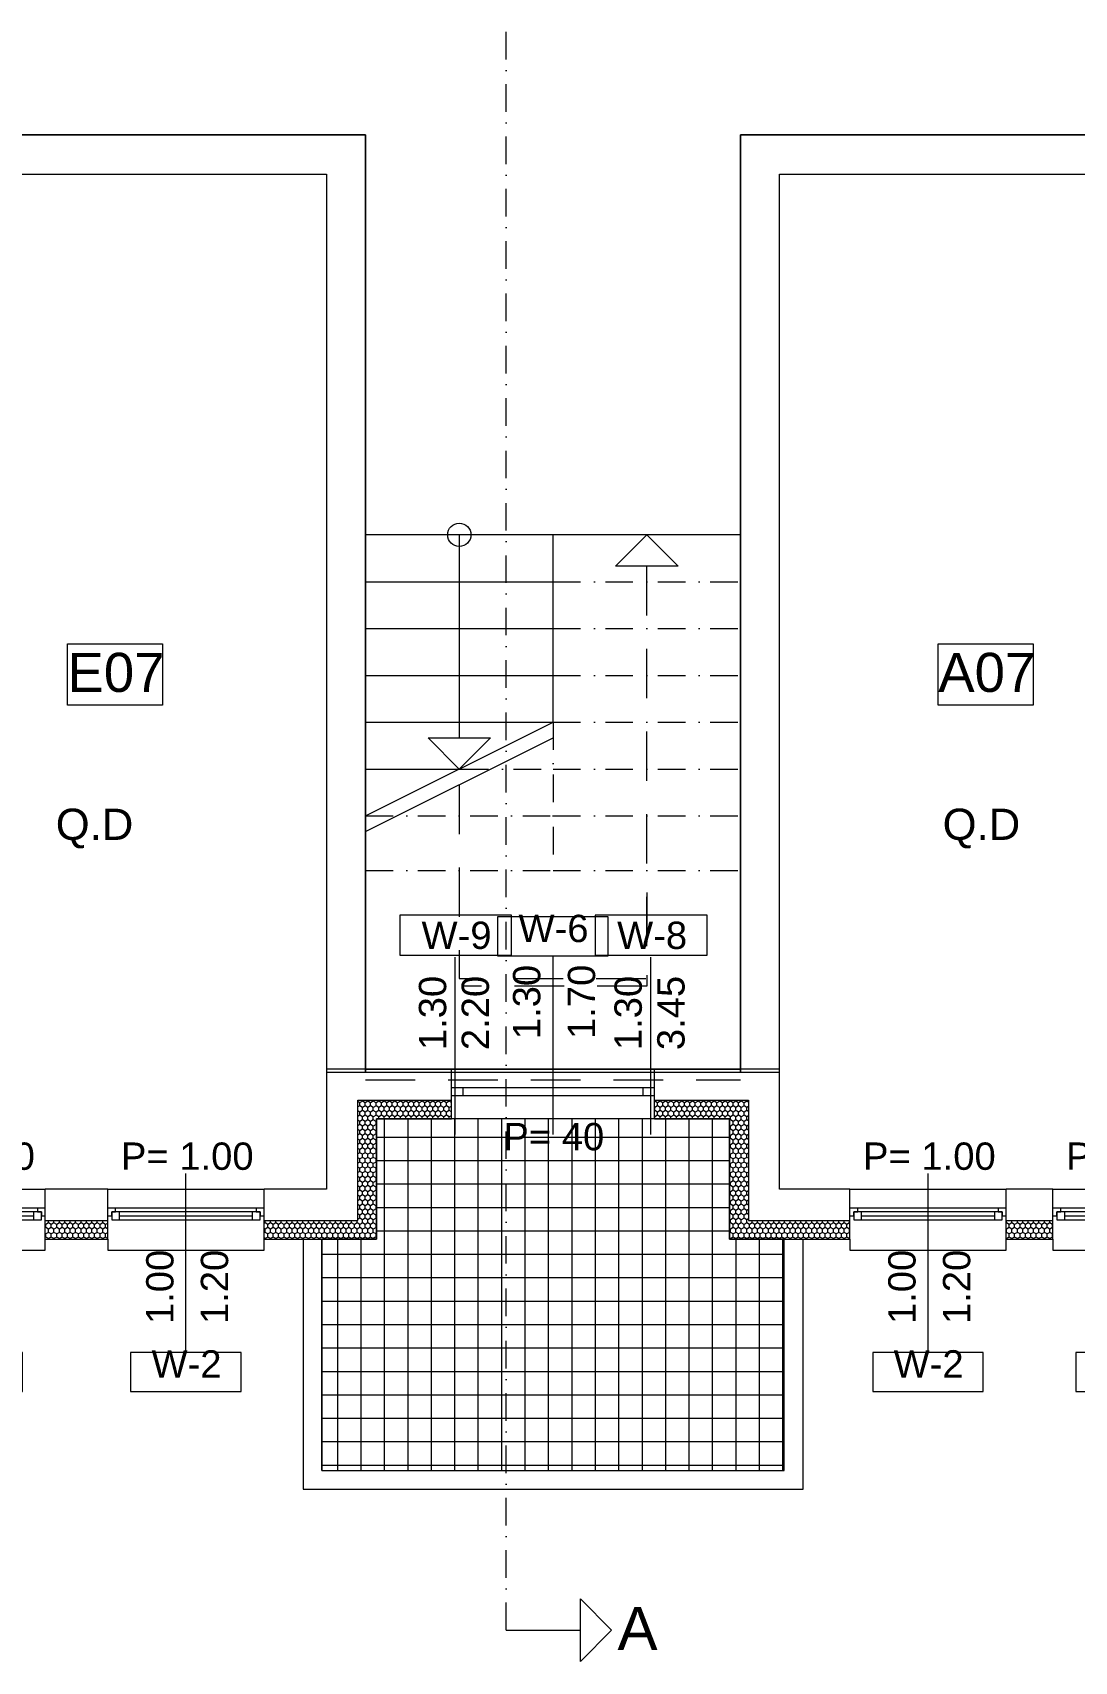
# Model space of a CAD drawing. Header units: feet. Extents: x 2566339 to 2627130, y -124111 to -81443.
# Drawn here: x 2584851 to 2591519, y -111632 to -101204 of the extents above; entities that cross this region are included whole.
import ezdxf
from ezdxf.enums import TextEntityAlignment as Align

# ---------------------------------------------------------------- set-up
doc = ezdxf.new("R2010")
doc.units = ezdxf.units.FT
doc.header["$MEASUREMENT"] = 0
doc.linetypes.add('Dot & Dashed', pattern=[335.138881, 176.388884, -88.194442, 0, -70.555556])
doc.linetypes.add('Long Dashed', pattern=[529.166651, 317.499995, -211.666656])
for name, color, linetype, lineweight in [('ARCHICAD Door Markers_Pen_No__60', 230, 'Continuous', 5), ('ARCHICAD Doors_Pen_No__60', 230, 'Continuous', 5), ('ARCHICAD Window Markers_Pen_No__20', 1, 'Continuous', 5), ('ARCHICAD Windows_Pen_No__20', 1, 'Continuous', 5), ('Dimensioning - General_Pen_No__20', 1, 'Continuous', 5), ('Dimensioning - General_Pen_No__41', 7, 'Continuous', 5), ('Exterior walls_Pen_No__1', 7, 'Continuous', 5), ('Exterior walls_Pen_No__20', 1, 'Continuous', 5), ('Shell - Roof_Pen_No__1', 7, 'Continuous', 5), ('Shell - Roof_Pen_No__20', 1, 'Continuous', 5), ('Shell - Roof_Pen_No__21', 7, 'Continuous', 5), ('Structural - Bearing_Pen_No__1', 7, 'Continuous', 5), ('Text blocks_Pen_No__2', 8, 'Continuous', 5), ('Text blocks_Pen_No__20', 1, 'Continuous', 5)]:
    doc.layers.add(name, color=color, linetype=linetype, lineweight=lineweight)
doc.layers.add('Exterior walls', color=7, linetype='Continuous')
doc.layers.add('Shell - Roof', color=7, linetype='Continuous')
for name, color, linetype, lineweight, true_color in [('Exterior walls_Pen_No__14', 7, 'Continuous', 5, 0xbd8b17), ('Exterior walls_Pen_No__81', 7, 'Continuous', 5, 0x6a6a6a), ('Structural - Bearing_Pen_No__102', 7, 'Continuous', 5, 0xcccccc)]:
    doc.layers.add(name, color=color, linetype=linetype, lineweight=lineweight, true_color=true_color)
doc.styles.add('GENERATED_STYLE_1', font='arial.ttf')
pattern_1 = [(90, (2247653.822, -76424.967), (-34.641016, 0), [20, -40]), (90, (2247636.502, -76394.967), (-34.641016, 0), [20, -40]), (150, (2247653.822, -76404.967), (17.320508, 30), [20, -40]), (150, (2247619.18, -76404.967), (17.320508, 30), [20, -40]), (210, (2247653.822, -76424.967), (-17.320508, 30), [20, -40]), (210, (2247619.18, -76424.967), (-17.320508, 30), [20, -40])]

# ---------------------------------------------------------------- blocks, each defined once
blk = doc.blocks.new('Window 22')
at = {"layer": 'ARCHICAD Windows_Pen_No__20', "color": 1, "linetype": 'Continuous', "lineweight": 5}
for p, q in [((-650, 120), (650, 120)), ((-650, 0), (-650, 120)), ((650, 0), (650, 120)), ((-650, 0), (-575, 0)), ((-650, -50), (-650, 0)), ((-650, -50), (-650, 0)), ((-575, 0), (-575, -50)), ((-575, 0), (575, 0)), ((575, -50), (575, 0)), ((575, 0), (650, 0)), ((650, -50), (650, 0)), ((650, -50), (650, 0)), ((-575, -50), (-650, -50)), ((-650, -80), (-650, -50)), ((-650, -200), (-650, -80)), ((575, -50), (-575, -50)), ((650, -50), (575, -50)), ((650, -80), (650, -50)), ((650, -200), (650, -80)), ((-650, -200), (650, -200))]:
    blk.add_line(p, q, dxfattribs=at)
blk = doc.blocks.new('W Marker 22')
at = {"layer": 'ARCHICAD Window Markers_Pen_No__20', "color": 1, "linetype": 'Continuous', "lineweight": 5}
for p, q in [((354, 975), (-354, 975)), ((-354, 975), (-354, 725)), ((354, 725), (354, 975)), ((-354, 725), (354, 725)), ((0, 725), (0, -420))]:
    blk.add_line(p, q, dxfattribs=at)
at = {"layer": 'ARCHICAD Window Markers_Pen_No__20', "color": 1, "lineweight": 5, "style": 'GENERATED_STYLE_1'}
for tag, p in [('AC_MarkerText_2', (-28, 191)), ('headDistCm', (323, 192))]:
    blk.add_attdef(tag, text='', height=175, rotation=90, dxfattribs=at).set_placement(p, align=Align.BOTTOM_LEFT)
for tag, p in [('AC_MarkerText_1', (-220, 760)), ('AC_MarkerText_4', (-317, -573))]:
    blk.add_attdef(tag, text='', height=175, dxfattribs=at).set_placement(p, align=Align.BOTTOM_LEFT)
blk = doc.blocks.new('Wall_1', base_point=(2587052, -108109))
at = {"layer": 'Exterior walls_Pen_No__14', "linetype": 'Continuous', "lineweight": 5, "true_color": 0xbd8b17}
h = blk.add_hatch(dxfattribs=at)
h.set_pattern_fill('STYROFOAM_SM_INSULATION', color=42, style=0, pattern_type=2)
h.set_pattern_definition(pattern_1)
h.paths.add_polyline_path([(2587531, -107989), (2586932, -107989), (2587052, -108109), (2587531, -108109)])
h = blk.add_hatch(dxfattribs=at)
h.set_pattern_fill('STYROFOAM_SM_INSULATION', color=42, style=0, pattern_type=2)
h.set_pattern_definition(pattern_1)
h.paths.add_polyline_path([(2589432, -107989), (2588831, -107989), (2588831, -108109), (2589312, -108109)])
at = {"layer": 'Exterior walls_Pen_No__1', "color": 7, "linetype": 'Continuous', "lineweight": 5}
for p, q in [((2587531, -107909), (2587531, -107789)), ((2588831, -107909), (2588831, -107789)), ((2587531, -107959), (2587531, -107909)), ((2588831, -107959), (2588831, -107909)), ((2586932, -107989), (2587531, -107989)), ((2587531, -107989), (2587531, -107959)), ((2587531, -108109), (2587531, -107989)), ((2588831, -107989), (2588831, -107959)), ((2588831, -107989), (2589432, -107989)), ((2588831, -108109), (2588831, -107989))]:
    blk.add_line(p, q, dxfattribs=at)
at = {"layer": 'Exterior walls_Pen_No__1', "color": 7, "linetype": 'Continuous', "lineweight": 5, "flags": 128}
for points in [[(2587531, -107789), (2586732, -107789)], [(2589632, -107789), (2588831, -107789)], [(2587052, -108109), (2587531, -108109)], [(2588831, -108109), (2589312, -108109)]]:
    blk.add_lwpolyline(points, dxfattribs=at)
at = {"layer": 'ARCHICAD Window Markers_Pen_No__20', "color": 1, "lineweight": 5}
blk.add_blockref('W Marker 22', (2588181, -107789), dxfattribs=at).add_auto_attribs({'headDistCm': '1.70', 'AC_MarkerText_1': 'W-6', 'AC_MarkerText_2': '1.30', 'AC_MarkerText_4': 'P= 40'})
at = {"layer": 'ARCHICAD Windows_Pen_No__20', "color": 1, "linetype": 'Continuous', "lineweight": 5, "xscale": -1, "zscale": 1000}
blk.add_blockref('Window 22', (2588181, -107909), dxfattribs=at)
blk = doc.blocks.new('Window 22_5')
at = {"layer": 'ARCHICAD Windows_Pen_No__20', "color": 1, "linetype": 'Continuous', "lineweight": 5}
for p, q in [((-500, 150), (-500, 220)), ((-500, 220), (500, 220)), ((500, 220), (500, 150)), ((-500, 150), (-500, 30)), ((500, 150), (500, 30)), ((-500, 30), (-500, 0)), ((-500, 0), (-475, 0)), ((-500, 0), (-500, -50)), ((-500, 0), (-500, -50)), ((-475, 25), (-425, 25)), ((-475, -25), (-475, 25)), ((-475, 0), (-475, -25)), ((-425, 25), (425, 25)), ((-425, 25), (-425, -25)), ((-425, 25), (425, 25)), ((-425, 0), (425, 0)), ((425, -25), (425, 25)), ((425, 25), (475, 25)), ((475, 25), (475, -25)), ((475, -25), (475, 0)), ((475, 0), (500, 0)), ((500, 30), (500, 0)), ((500, 0), (500, -50)), ((500, 0), (500, -50)), ((-450, -50), (-500, -50)), ((-500, -50), (-500, -170)), ((-475, -25), (-450, -25)), ((-425, -25), (-475, -25)), ((-450, -25), (-450, -50)), ((450, -50), (-450, -50)), ((425, -25), (-425, -25)), ((475, -25), (425, -25)), ((450, -50), (450, -25)), ((450, -25), (475, -25)), ((500, -50), (450, -50)), ((500, -50), (500, -170)), ((-500, -170), (500, -170))]:
    blk.add_line(p, q, dxfattribs=at)
blk = doc.blocks.new('W Marker 22_2')
at = {"layer": 'ARCHICAD Window Markers_Pen_No__20', "color": 1, "linetype": 'Continuous', "lineweight": 5}
for p, q in [((0, -1045), (0, 100)), ((-354, -1045), (-354, -1295)), ((354, -1045), (-354, -1045)), ((354, -1295), (354, -1045)), ((-354, -1295), (354, -1295))]:
    blk.add_line(p, q, dxfattribs=at)
at = {"layer": 'ARCHICAD Window Markers_Pen_No__20', "color": 1, "lineweight": 5, "style": 'GENERATED_STYLE_1'}
for tag, rotation, p in [('AC_MarkerText_4', 180, (417, 367)), ('whDistCm', 270, (-323, -397)), ('AC_MarkerText_2', 270, (27, -597)), ('AC_MarkerText_1', 180, (220, -962))]:
    blk.add_attdef(tag, text='', height=175, rotation=rotation, dxfattribs=at).set_placement(p, align=Align.BOTTOM_LEFT)
blk = doc.blocks.new('Wall_14', base_point=(2583212, -108879))
at = {"layer": 'Exterior walls_Pen_No__14', "linetype": 'Continuous', "lineweight": 5, "true_color": 0xbd8b17}
h = blk.add_hatch(dxfattribs=at)
h.set_pattern_fill('STYROFOAM_SM_INSULATION', color=42, style=0, pattern_type=2)
h.set_pattern_definition(pattern_1)
h.paths.add_polyline_path([(2583332, -108759), (2583212, -108879), (2583932, -108879), (2583932, -108759)])
h = blk.add_hatch(dxfattribs=at)
h.set_pattern_fill('STYROFOAM_SM_INSULATION', color=42, style=0, pattern_type=2)
h.set_pattern_definition(pattern_1)
h.paths.add_polyline_path([(2584932, -108759), (2584932, -108879), (2585332, -108879), (2585332, -108759)])
h = blk.add_hatch(dxfattribs=at)
h.set_pattern_fill('STYROFOAM_SM_INSULATION', color=42, style=0, pattern_type=2)
h.set_pattern_definition(pattern_1)
h.paths.add_polyline_path([(2586332, -108759), (2586332, -108879), (2587052, -108879), (2586932, -108759)])
at = {"layer": 'Exterior walls_Pen_No__1', "color": 7, "linetype": 'Continuous', "lineweight": 5}
for p, q in [((2583932, -108679), (2583932, -108559)), ((2584932, -108679), (2584932, -108559)), ((2585332, -108679), (2585332, -108559)), ((2586332, -108679), (2586332, -108559)), ((2583332, -108759), (2583932, -108759)), ((2583932, -108729), (2583932, -108679)), ((2583932, -108759), (2583932, -108729)), ((2583932, -108879), (2583932, -108759)), ((2584932, -108729), (2584932, -108679)), ((2584932, -108759), (2584932, -108729)), ((2584932, -108759), (2585332, -108759)), ((2584932, -108879), (2584932, -108759)), ((2585332, -108729), (2585332, -108679)), ((2585332, -108759), (2585332, -108729)), ((2585332, -108879), (2585332, -108759)), ((2586332, -108729), (2586332, -108679)), ((2586332, -108759), (2586332, -108729)), ((2586332, -108759), (2586932, -108759)), ((2586332, -108879), (2586332, -108759))]:
    blk.add_line(p, q, dxfattribs=at)
at = {"layer": 'Exterior walls_Pen_No__1', "color": 7, "linetype": 'Continuous', "lineweight": 5, "flags": 128}
for points in [[(2583932, -108559), (2583532, -108559)], [(2585332, -108559), (2584932, -108559)], [(2586732, -108559), (2586332, -108559)], [(2583212, -108879), (2583932, -108879)], [(2584932, -108879), (2585332, -108879)], [(2586332, -108879), (2587052, -108879)]]:
    blk.add_lwpolyline(points, dxfattribs=at)
at = {"layer": 'ARCHICAD Window Markers_Pen_No__20', "color": 1, "linetype": 'Continuous', "lineweight": 5}
ref = blk.add_blockref('W Marker 22_2', (2584432, -108559), dxfattribs=at)
ref.add_attrib('A', '1.00', dxfattribs={"color": 1, "lineweight": 5, "height": 175, "rotation": 90, "style": 'GENERATED_STYLE_1'}).set_placement((2584405, -109422), align=Align.BOTTOM_LEFT)
ref.add_attrib('whDistCm', '1.20', dxfattribs={"color": 1, "lineweight": 5, "height": 175, "rotation": 90, "style": 'GENERATED_STYLE_1'}).set_placement((2584755, -109422), align=Align.BOTTOM_LEFT)
ref.add_attrib('AC_MarkerText_1', 'W-2', dxfattribs={"color": 1, "lineweight": 5, "height": 175, "style": 'GENERATED_STYLE_1'}).set_placement((2584212, -109817), align=Align.BOTTOM_LEFT)
ref.add_attrib('AC_MarkerText_4', 'P= 1.00', dxfattribs={"color": 1, "lineweight": 5, "height": 175, "style": 'GENERATED_STYLE_1'}).set_placement((2584016, -108487), align=Align.BOTTOM_LEFT)
ref = blk.add_blockref('W Marker 22_2', (2585832, -108559), dxfattribs=at)
ref.add_attrib('A', '1.00', dxfattribs={"color": 1, "lineweight": 5, "height": 175, "rotation": 90, "style": 'GENERATED_STYLE_1'}).set_placement((2585805, -109422), align=Align.BOTTOM_LEFT)
ref.add_attrib('whDistCm', '1.20', dxfattribs={"color": 1, "lineweight": 5, "height": 175, "rotation": 90, "style": 'GENERATED_STYLE_1'}).set_placement((2586155, -109422), align=Align.BOTTOM_LEFT)
ref.add_attrib('AC_MarkerText_1', 'W-2', dxfattribs={"color": 1, "lineweight": 5, "height": 175, "style": 'GENERATED_STYLE_1'}).set_placement((2585612, -109817), align=Align.BOTTOM_LEFT)
ref.add_attrib('AC_MarkerText_4', 'P= 1.00', dxfattribs={"color": 1, "lineweight": 5, "height": 175, "style": 'GENERATED_STYLE_1'}).set_placement((2585416, -108487), align=Align.BOTTOM_LEFT)
at = {"layer": 'ARCHICAD Windows_Pen_No__20', "color": 1, "linetype": 'Continuous', "lineweight": 5, "xscale": -1, "zscale": 1000, "rotation": 180}
for p in [(2584432, -108729), (2585832, -108729)]:
    blk.add_blockref('Window 22_5', p, dxfattribs=at)
blk = doc.blocks.new('Wall_15', base_point=(2587052, -108879))
at = {"layer": 'Exterior walls_Pen_No__14', "linetype": 'Continuous', "lineweight": 5, "true_color": 0xbd8b17}
h = blk.add_hatch(dxfattribs=at)
h.set_pattern_fill('STYROFOAM_SM_INSULATION', color=42, style=0, pattern_type=2)
h.set_pattern_definition(pattern_1)
h.paths.add_polyline_path([(2587052, -108879), (2587052, -108109), (2586932, -107989), (2586932, -108759)])
at = {"layer": 'Exterior walls_Pen_No__1', "color": 7, "linetype": 'Continuous', "lineweight": 5}
blk.add_line((2586932, -108759), (2586932, -107989), dxfattribs=at)
at = {"layer": 'Exterior walls_Pen_No__1', "color": 7, "linetype": 'Continuous', "lineweight": 5, "flags": 128}
for points in [[(2586732, -107789), (2586732, -108559)], [(2587052, -108879), (2587052, -108109)]]:
    blk.add_lwpolyline(points, dxfattribs=at)
blk = doc.blocks.new('Wall_16', base_point=(2589312, -108109))
at = {"layer": 'Exterior walls_Pen_No__14', "linetype": 'Continuous', "lineweight": 5, "true_color": 0xbd8b17}
h = blk.add_hatch(dxfattribs=at)
h.set_pattern_fill('STYROFOAM_SM_INSULATION', color=42, style=0, pattern_type=2)
h.set_pattern_definition(pattern_1)
h.paths.add_polyline_path([(2589312, -108109), (2589312, -108879), (2589432, -108759), (2589432, -107989)])
at = {"layer": 'Exterior walls_Pen_No__1', "color": 7, "linetype": 'Continuous', "lineweight": 5}
blk.add_line((2589432, -107989), (2589432, -108759), dxfattribs=at)
at = {"layer": 'Exterior walls_Pen_No__1', "color": 7, "linetype": 'Continuous', "lineweight": 5, "flags": 128}
for points in [[(2589632, -108559), (2589632, -107789)], [(2589312, -108109), (2589312, -108879)]]:
    blk.add_lwpolyline(points, dxfattribs=at)
blk = doc.blocks.new('Wall_17', base_point=(2589312, -108879))
at = {"layer": 'Exterior walls_Pen_No__14', "linetype": 'Continuous', "lineweight": 5, "true_color": 0xbd8b17}
h = blk.add_hatch(dxfattribs=at)
h.set_pattern_fill('STYROFOAM_SM_INSULATION', color=42, style=0, pattern_type=2)
h.set_pattern_definition(pattern_1)
h.paths.add_polyline_path([(2589432, -108759), (2589312, -108879), (2590082, -108879), (2590082, -108759)])
h = blk.add_hatch(dxfattribs=at)
h.set_pattern_fill('STYROFOAM_SM_INSULATION', color=42, style=0, pattern_type=2)
h.set_pattern_definition(pattern_1)
h.paths.add_polyline_path([(2591082, -108759), (2591082, -108879), (2591382, -108879), (2591382, -108759)])
h = blk.add_hatch(dxfattribs=at)
h.set_pattern_fill('STYROFOAM_SM_INSULATION', color=42, style=0, pattern_type=2)
h.set_pattern_definition(pattern_1)
h.paths.add_polyline_path([(2592382, -108759), (2592382, -108879), (2593152, -108879), (2593032, -108759)])
at = {"layer": 'Exterior walls_Pen_No__1', "color": 7, "linetype": 'Continuous', "lineweight": 5}
for p, q in [((2590082, -108679), (2590082, -108559)), ((2591082, -108679), (2591082, -108559)), ((2591382, -108679), (2591382, -108559)), ((2592382, -108679), (2592382, -108559)), ((2589432, -108759), (2590082, -108759)), ((2590082, -108729), (2590082, -108679)), ((2590082, -108759), (2590082, -108729)), ((2590082, -108879), (2590082, -108759)), ((2591082, -108729), (2591082, -108679)), ((2591082, -108759), (2591082, -108729)), ((2591082, -108759), (2591382, -108759)), ((2591082, -108879), (2591082, -108759)), ((2591382, -108729), (2591382, -108679)), ((2591382, -108759), (2591382, -108729)), ((2591382, -108879), (2591382, -108759)), ((2592382, -108729), (2592382, -108679)), ((2592382, -108759), (2592382, -108729)), ((2592382, -108759), (2593032, -108759)), ((2592382, -108879), (2592382, -108759))]:
    blk.add_line(p, q, dxfattribs=at)
at = {"layer": 'Exterior walls_Pen_No__1', "color": 7, "linetype": 'Continuous', "lineweight": 5, "flags": 128}
for points in [[(2590082, -108559), (2589632, -108559)], [(2591382, -108559), (2591082, -108559)], [(2592832, -108559), (2592382, -108559)], [(2589312, -108879), (2590082, -108879)], [(2591082, -108879), (2591382, -108879)], [(2592382, -108879), (2593152, -108879)]]:
    blk.add_lwpolyline(points, dxfattribs=at)
at = {"layer": 'ARCHICAD Window Markers_Pen_No__20', "color": 1, "linetype": 'Continuous', "lineweight": 5}
ref = blk.add_blockref('W Marker 22_2', (2590582, -108559), dxfattribs=at)
ref.add_attrib('A', '1.00', dxfattribs={"color": 1, "lineweight": 5, "height": 175, "rotation": 90, "style": 'GENERATED_STYLE_1'}).set_placement((2590555, -109422), align=Align.BOTTOM_LEFT)
ref.add_attrib('whDistCm', '1.20', dxfattribs={"color": 1, "lineweight": 5, "height": 175, "rotation": 90, "style": 'GENERATED_STYLE_1'}).set_placement((2590905, -109422), align=Align.BOTTOM_LEFT)
ref.add_attrib('AC_MarkerText_1', 'W-2', dxfattribs={"color": 1, "lineweight": 5, "height": 175, "style": 'GENERATED_STYLE_1'}).set_placement((2590362, -109817), align=Align.BOTTOM_LEFT)
ref.add_attrib('AC_MarkerText_4', 'P= 1.00', dxfattribs={"color": 1, "lineweight": 5, "height": 175, "style": 'GENERATED_STYLE_1'}).set_placement((2590166, -108487), align=Align.BOTTOM_LEFT)
ref = blk.add_blockref('W Marker 22_2', (2591882, -108559), dxfattribs=at)
ref.add_attrib('A', '1.00', dxfattribs={"color": 1, "lineweight": 5, "height": 175, "rotation": 90, "style": 'GENERATED_STYLE_1'}).set_placement((2591855, -109422), align=Align.BOTTOM_LEFT)
ref.add_attrib('whDistCm', '1.20', dxfattribs={"color": 1, "lineweight": 5, "height": 175, "rotation": 90, "style": 'GENERATED_STYLE_1'}).set_placement((2592205, -109422), align=Align.BOTTOM_LEFT)
ref.add_attrib('AC_MarkerText_1', 'W-2', dxfattribs={"color": 1, "lineweight": 5, "height": 175, "style": 'GENERATED_STYLE_1'}).set_placement((2591662, -109817), align=Align.BOTTOM_LEFT)
ref.add_attrib('AC_MarkerText_4', 'P= 1.00', dxfattribs={"color": 1, "lineweight": 5, "height": 175, "style": 'GENERATED_STYLE_1'}).set_placement((2591466, -108487), align=Align.BOTTOM_LEFT)
at = {"layer": 'ARCHICAD Windows_Pen_No__20', "color": 1, "linetype": 'Continuous', "lineweight": 5, "xscale": -1, "zscale": 1000, "rotation": 180}
for p in [(2590582, -108729), (2591882, -108729)]:
    blk.add_blockref('Window 22_5', p, dxfattribs=at)
blk = doc.blocks.new('Wall_20', base_point=(2589632, -107859))
at = {"layer": 'Exterior walls_Pen_No__1', "color": 7, "linetype": 'Continuous', "lineweight": 5, "flags": 128}
for points in [[(2589382, -101859), (2589382, -107859)], [(2589632, -107859), (2589632, -102109)], [(2589382, -107859), (2589632, -107859)]]:
    blk.add_lwpolyline(points, dxfattribs=at)
blk = doc.blocks.new('Storefront with Transom 22_3')
at = {"layer": 'ARCHICAD Doors_Pen_No__60', "color": 230, "linetype": 'Continuous', "lineweight": 5}
for p, q in [((460, 0), (460, 920)), ((-500, 0), (-500, 20)), ((-500, -80), (-500, 0)), ((-500, 0), (-460, 0)), ((-500, -80), (-500, 0)), ((-500, -80), (-500, 0)), ((-460, 0), (-460, -80)), ((460, -80), (460, 0)), ((460, 0), (500, 0)), ((500, 0), (500, 20)), ((500, 0), (500, -80)), ((500, -80), (500, 0)), ((500, -80), (500, 0)), ((-460, -80), (-500, -80)), ((-500, -230), (-500, -80)), ((500, -80), (460, -80)), ((500, -230), (500, -80))]:
    blk.add_line(p, q, dxfattribs=at)
blk.add_arc((460, 0), 920, 90, 180, dxfattribs=at)
blk = doc.blocks.new('D Marker 22_2')
at = {"layer": 'ARCHICAD Door Markers_Pen_No__60', "color": 230, "linetype": 'Continuous', "lineweight": 5}
for p, q in [((0, -1093), (0, 300)), ((-327, -1093), (-327, -1407)), ((327, -1093), (-327, -1093)), ((327, -1407), (327, -1093)), ((-327, -1407), (327, -1407))]:
    blk.add_line(p, q, dxfattribs=at)
at = {"layer": 'ARCHICAD Door Markers_Pen_No__60', "color": 230, "lineweight": 5, "style": 'GENERATED_STYLE_1'}
for tag, rotation, p in [('AC_MarkerText_3', 270, (-323, -327)), ('A', 270, (27, -327)), ('AC_MarkerText_1', 180, (193, -1042))]:
    blk.add_attdef(tag, text='', height=175, rotation=rotation, dxfattribs=at).set_placement(p, align=Align.BOTTOM_LEFT)
blk = doc.blocks.new('Wall_21', base_point=(2589632, -102109))
at = {"layer": 'Exterior walls_Pen_No__1', "color": 7, "linetype": 'Continuous', "lineweight": 5}
for p, q in [((2593982, -101859), (2593982, -102009)), ((2594982, -101859), (2594982, -102009)), ((2593982, -102009), (2593982, -102089)), ((2593982, -102089), (2593982, -102109)), ((2594982, -102009), (2594982, -102089)), ((2594982, -102089), (2594982, -102109))]:
    blk.add_line(p, q, dxfattribs=at)
at = {"layer": 'Exterior walls_Pen_No__1', "color": 7, "linetype": 'Continuous', "lineweight": 5, "flags": 128}
for points in [[(2593982, -101859), (2589382, -101859)], [(2595082, -101859), (2594982, -101859)], [(2599132, -101859), (2595332, -101859)], [(2589632, -102109), (2592832, -102109)], [(2593082, -102109), (2593982, -102109)], [(2594982, -102109), (2597332, -102109)], [(2597482, -102109), (2599132, -102109)]]:
    blk.add_lwpolyline(points, dxfattribs=at)
at = {"layer": 'ARCHICAD Door Markers_Pen_No__60', "color": 230, "linetype": 'Continuous', "lineweight": 5}
ref = blk.add_blockref('D Marker 22_2', (2594482, -101859), dxfattribs=at)
ref.add_attrib('A', '1.00', dxfattribs={"color": 230, "lineweight": 5, "height": 175, "rotation": 90, "style": 'GENERATED_STYLE_1'}).set_placement((2594455, -102652), align=Align.BOTTOM_LEFT)
ref.add_attrib('AC_MarkerText_1', 'D-2', dxfattribs={"color": 230, "lineweight": 5, "height": 175, "style": 'GENERATED_STYLE_1'}).set_placement((2594290, -103197), align=Align.BOTTOM_LEFT)
ref.add_attrib('AC_MarkerText_3', '2.10', dxfattribs={"color": 230, "lineweight": 5, "height": 175, "rotation": 90, "style": 'GENERATED_STYLE_1'}).set_placement((2594805, -102652), align=Align.BOTTOM_LEFT)
at = {"layer": 'ARCHICAD Doors_Pen_No__60', "color": 230, "linetype": 'Continuous', "lineweight": 5, "xscale": -1, "zscale": 1000, "rotation": 180}
blk.add_blockref('Storefront with Transom 22_3', (2594482, -102089), dxfattribs=at)
blk = doc.blocks.new('Wall_27', base_point=(2586732, -107859))
at = {"layer": 'Exterior walls_Pen_No__1', "color": 7, "linetype": 'Continuous', "lineweight": 5, "flags": 128}
for points in [[(2586982, -107859), (2586982, -101859)], [(2586732, -102109), (2586732, -107859)], [(2586732, -107859), (2586982, -107859)]]:
    blk.add_lwpolyline(points, dxfattribs=at)
blk = doc.blocks.new('Line_2', base_point=(2587881, -111432))
at = {"layer": 'Exterior walls_Pen_No__20', "color": 1, "linetype": 'Continuous', "lineweight": 5}
for p, q in [((2588557, -111432), (2588357, -111232)), ((2588357, -111632), (2588357, -111232)), ((2587881, -111432), (2588357, -111432)), ((2588557, -111432), (2588357, -111632))]:
    blk.add_line(p, q, dxfattribs=at)
blk = doc.blocks.new('Polyline_2', base_point=(2587582, -106019))
at = {"layer": 'Shell - Roof_Pen_No__1', "color": 7, "linetype": 'Continuous', "lineweight": 5}
for p, q in [((2588782, -104419), (2588582, -104619)), ((2588782, -104419), (2588982, -104619)), ((2588982, -104619), (2588582, -104619))]:
    blk.add_line(p, q, dxfattribs=at)
at = {"layer": 'Shell - Roof_Pen_No__1', "color": 7, "linetype": 'Long Dashed', "lineweight": 5, "flags": 128}
blk.add_lwpolyline([(2587582, -106019), (2587582, -107259), (2588782, -107259), (2588782, -104619)], dxfattribs=at)
blk = doc.blocks.new('Polyline_3', base_point=(2587582, -104419))
at = {"layer": 'Shell - Roof_Pen_No__1', "color": 7, "linetype": 'Continuous', "lineweight": 5}
for p, q in [((2587582, -105919), (2587382, -105719)), ((2587382, -105719), (2587782, -105719)), ((2587582, -105919), (2587782, -105719))]:
    blk.add_line(p, q, dxfattribs=at)
at = {"layer": 'Shell - Roof_Pen_No__1', "color": 7, "linetype": 'Continuous', "lineweight": 5, "flags": 128}
blk.add_lwpolyline([(2587582, -104419), (2587582, -105719)], dxfattribs=at)

msp = doc.modelspace()

# ---------------------------------------------------------------- hatches: boundary and pattern name
at = {"layer": 'Structural - Bearing_Pen_No__102', "linetype": 'Continuous', "lineweight": 5, "true_color": 0xcccccc}
h = msp.add_hatch(dxfattribs=at)
h.set_pattern_fill('GRID_15X15', color=254, style=0, pattern_type=2)
h.set_pattern_definition([(0, (2247653.82, -76474.97), (0, 150), []), (90, (2247653.82, -76474.97), (-150, 0), [])])
h.paths.add_polyline_path([(2586702.63, -110409.236), (2589662.326, -110409.236), (2589662.326, -108929.236), (2589312.326, -108929.236), (2589312.326, -108159.236), (2587052.326, -108159.236), (2587052.326, -108929.236), (2586702.63, -108929.236)])

# ---------------------------------------------------------------- linework, layer by layer
at = {"layer": 'Exterior walls_Pen_No__1', "color": 7, "linetype": 'Continuous', "lineweight": 5, "flags": 128}
for points in [[(2586982.326, -101859.236), (2582382.326, -101859.236)], [(2583532.326, -102109.236), (2586732.326, -102109.236)]]:
    msp.add_lwpolyline(points, dxfattribs=at)
at = {"layer": 'Exterior walls_Pen_No__20', "color": 1, "linetype": 'Dot & Dashed', "lineweight": 5}
msp.add_line((2587881.214, -111432.096), (2587881.214, -91812.772), dxfattribs=at)
at = {"layer": 'Exterior walls_Pen_No__81', "color": 251, "linetype": 'Continuous', "lineweight": 5, "true_color": 0x6a6a6a}
for p, q in [((2581282.326, -101859.236), (2586982.326, -101859.236)), ((2581282.326, -101859.236), (2586982.326, -101859.236)), ((2586982.326, -101859.236), (2586982.326, -107789.236)), ((2586982.326, -101859.236), (2586982.326, -107789.236)), ((2589382.326, -107789.236), (2589382.326, -101859.236)), ((2589382.326, -101859.236), (2595082.326, -101859.236)), ((2589382.326, -107789.236), (2589382.326, -101859.236)), ((2589382.326, -101859.236), (2595082.326, -101859.236)), ((2586982.326, -107839.236), (2589382.326, -107839.236)), ((2586982.326, -107839.236), (2589382.326, -107839.236)), ((2586582.326, -108929.236), (2586582.326, -110529.236)), ((2586702.63, -110409.236), (2586702.63, -108929.236)), ((2589662.326, -110409.236), (2589662.326, -108929.236)), ((2589782.326, -110529.236), (2589782.326, -108929.236)), ((2586702.326, -110409.236), (2589662.326, -110409.236)), ((2586582.326, -110529.236), (2589782.326, -110529.236))]:
    msp.add_line(p, q, dxfattribs=at)
at = {"layer": 'Shell - Roof_Pen_No__1', "color": 7, "linetype": 'Continuous', "lineweight": 5}
for p, q in [((2588182.326, -105619.236), (2588182.326, -104419.236)), ((2586982.326, -104719.236), (2588182.326, -104719.236)), ((2586982.326, -105019.236), (2588182.326, -105019.236)), ((2586982.326, -105319.236), (2588182.326, -105319.236)), ((2586982.326, -105619.236), (2588182.326, -105619.236)), ((2586982.326, -106219.236), (2588182.326, -105619.236)), ((2586982.326, -106319.236), (2588182.326, -105719.236)), ((2586982.326, -105919.236), (2587593.707, -105919.236))]:
    msp.add_line(p, q, dxfattribs=at)
at = {"layer": 'Shell - Roof_Pen_No__1', "color": 7, "linetype": 'Dot & Dashed', "lineweight": 5}
for p, q in [((2588182.326, -104719.236), (2589382.326, -104719.236)), ((2588182.326, -105019.236), (2589382.326, -105019.236)), ((2588182.326, -105319.236), (2589382.326, -105319.236)), ((2588182.326, -105619.236), (2589382.326, -105619.236)), ((2588182.326, -105619.236), (2588182.326, -106519.236)), ((2587593.707, -105919.236), (2588182.326, -105919.236)), ((2588182.326, -105919.236), (2589382.326, -105919.236)), ((2586982.326, -106219.236), (2588182.326, -106219.236)), ((2588182.326, -106219.236), (2589382.326, -106219.236)), ((2586982.326, -106569.236), (2588182.326, -106569.236)), ((2588182.326, -106569.236), (2589382.326, -106569.236))]:
    msp.add_line(p, q, dxfattribs=at)
at = {"layer": 'Shell - Roof_Pen_No__1', "color": 7, "linetype": 'Continuous', "lineweight": 5}
msp.add_lwpolyline([(2586982.326, -104419.236), (2586982.326, -107859.236), (2589382.326, -107859.236), (2589382.326, -104419.236)], close=True, dxfattribs=at)
msp.add_circle((2587582.326, -104419.236), 74.439, dxfattribs=at)
at = {"layer": 'Shell - Roof_Pen_No__20', "color": 1, "linetype": 'Continuous', "lineweight": 5}
for p, q in [((2587916.391, -106855.333), (2587201.03, -106855.333)), ((2587201.03, -106855.333), (2587201.03, -107110.819)), ((2587916.391, -107110.819), (2587916.391, -106855.333)), ((2589168.255, -106855.333), (2588452.894, -106855.333)), ((2588452.894, -106855.333), (2588452.894, -107110.819)), ((2589168.255, -107110.819), (2589168.255, -106855.333)), ((2587201.03, -107110.819), (2587916.391, -107110.819)), ((2587556.764, -108259.236), (2587556.764, -107123.594)), ((2588452.894, -107110.819), (2589168.255, -107110.819)), ((2588808.628, -108259.236), (2588808.628, -107123.594))]:
    msp.add_line(p, q, dxfattribs=at)
at = {"layer": 'Shell - Roof_Pen_No__21', "color": 7, "linetype": 'Long Dashed', "lineweight": 5}
for p, q in [((2588782.326, -106709.236), (2588782.326, -107309.236)), ((2588782.326, -107309.236), (2587602.612, -107309.236)), ((2586982.326, -107909.236), (2589382.326, -107909.236))]:
    msp.add_line(p, q, dxfattribs=at)
at = {"layer": 'Structural - Bearing_Pen_No__1', "color": 7, "linetype": 'Continuous', "lineweight": 5, "flags": 128}
msp.add_lwpolyline([(2586702.63, -110409.236), (2589662.326, -110409.236), (2589662.326, -108929.236), (2589312.326, -108929.236), (2589312.326, -108159.236), (2587052.326, -108159.236), (2587052.326, -108929.236), (2586702.63, -108929.236)], close=True, dxfattribs=at)
at = {"layer": 'Text blocks_Pen_No__2', "color": 8, "linetype": 'Continuous', "lineweight": 5, "flags": 128}
for points in [[(2585074.144, -105117.649), (2585682.145, -105117.649), (2585682.145, -105510.506), (2585074.144, -105510.506)], [(2590647.764, -105117.649), (2591255.764, -105117.649), (2591255.764, -105510.506), (2590647.764, -105510.506)]]:
    msp.add_lwpolyline(points, close=True, dxfattribs=at)

# ---------------------------------------------------------------- block references
at = {"layer": 'Exterior walls', "color": 7, "lineweight": 5}
for name, p in [('Wall_21', (2589632.326, -102109.236)), ('Wall_27', (2586732.326, -107859.236)), ('Wall_20', (2589632.326, -107859.236)), ('Wall_1', (2587052.326, -108159.236)), ('Wall_15', (2587052.326, -108929.236)), ('Wall_16', (2589312.326, -108159.236)), ('Wall_14', (2583212.326, -108929.236)), ('Wall_17', (2589312.326, -108929.236))]:
    msp.add_blockref(name, p, dxfattribs=at)
at = {"layer": 'Exterior walls', "color": 1, "linetype": 'Continuous', "lineweight": 5}
msp.add_blockref('Line_2', (2587881.214, -111432.096), dxfattribs=at)
at = {"layer": 'Shell - Roof', "color": 7, "linetype": 'Continuous', "lineweight": 5}
msp.add_blockref('Polyline_3', (2587582.326, -104419.236), dxfattribs=at)
at = {"layer": 'Shell - Roof', "color": 7, "linetype": 'Long Dashed', "lineweight": 5}
msp.add_blockref('Polyline_2', (2587582.326, -106019.236), dxfattribs=at)

# ---------------------------------------------------------------- texts
at = {"layer": 'Dimensioning - General_Pen_No__20', "color": 1, "linetype": 'Continuous', "lineweight": 5, "char_height": 175, "attachment_point": 7, "style": 'GENERATED_STYLE_1'}
for s, insert in [('\\A1;W-9', (2587340.513, -107073.223)), ('\\A1;W-8', (2588592.377, -107073.223))]:
    msp.add_mtext(s, dxfattribs=dict(at, insert=insert))
at = {"layer": 'Dimensioning - General_Pen_No__20', "color": 1, "linetype": 'Continuous', "lineweight": 5, "char_height": 175, "attachment_point": 7, "rotation": 90, "style": 'GENERATED_STYLE_1'}
for s, insert, line_spacing_factor in [('\\A1;1.30\\P2.20', (2587774.648, -107718.457), 0.938049), ('\\A1;1.30\\P3.45', (2589026.623, -107718.457), 0.938433)]:
    msp.add_mtext(s, dxfattribs=dict(at, insert=insert, line_spacing_factor=line_spacing_factor))
at = {"layer": 'Dimensioning - General_Pen_No__41', "color": 7, "linetype": 'Continuous', "lineweight": 5, "char_height": 200, "attachment_point": 7, "style": 'GENERATED_STYLE_1'}
for insert in [(2584999.299, -106427.383), (2590675.92, -106427.383)]:
    msp.add_mtext('\\A1;Q.D', dxfattribs=dict(at, insert=insert))
at = {"layer": 'Text blocks_Pen_No__2', "color": 8, "linetype": 'Continuous', "lineweight": 5, "char_height": 250, "attachment_point": 1, "style": 'GENERATED_STYLE_1'}
for s, insert in [('\\A1;E07', (2585074.144, -105174.792)), ('\\A1;A07', (2590647.764, -105174.792))]:
    msp.add_mtext(s, dxfattribs=dict(at, insert=insert))
at = {"layer": 'Text blocks_Pen_No__20', "color": 1, "linetype": 'Continuous', "lineweight": 5, "insert": (2588851.232, -111283.2), "char_height": 275, "attachment_point": 3, "style": 'GENERATED_STYLE_1'}
msp.add_mtext('\\A1;A', dxfattribs=at)

doc.saveas('drawing.dxf')
